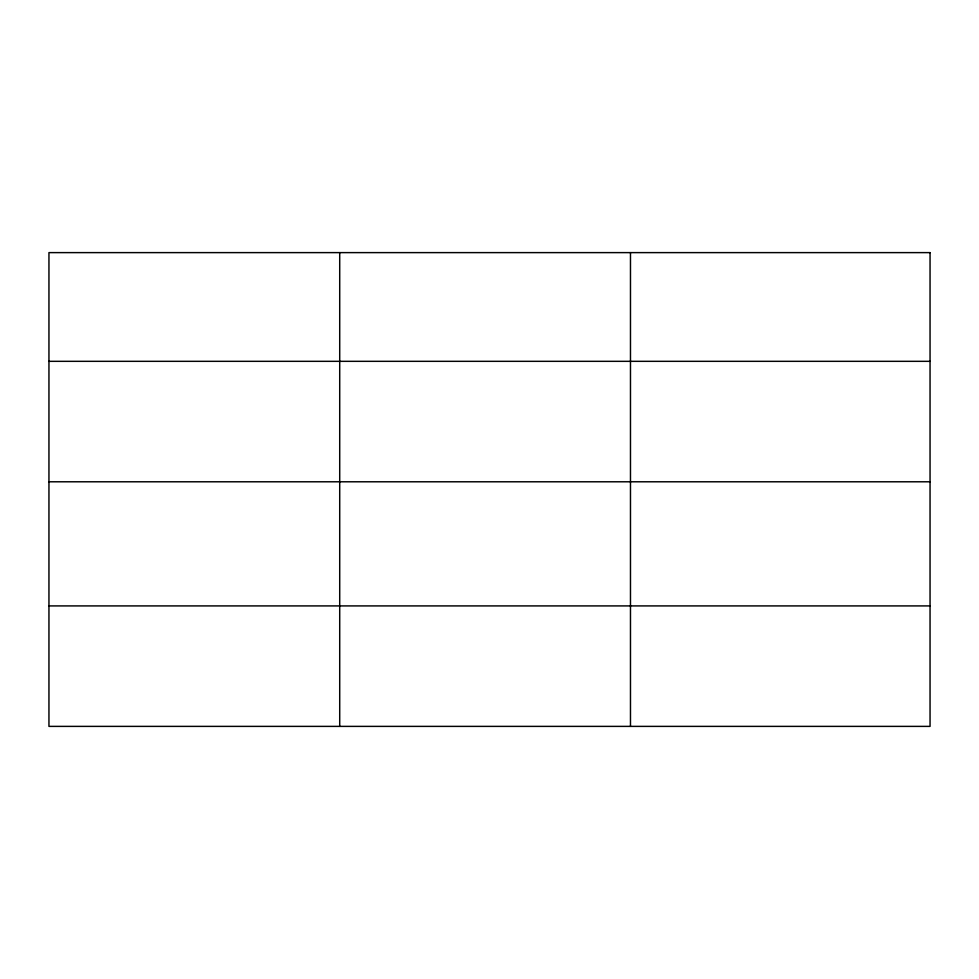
<?xml version="1.0" encoding="UTF-8"?>
<svg xmlns="http://www.w3.org/2000/svg" width="979" height="979" viewBox="0 0 979 979"><rect width="100%" height="100%" fill="white"/><g stroke="black" fill="none" stroke-linecap="round" stroke-linejoin="round"><path stroke-width="1.47" d="M48.95 361.324L930.05 361.324M48.95 481.79L930.05 481.79M48.95 605.915L930.05 605.915M630.476 252.619L630.476 726.381M339.713 252.619L339.713 726.381M930.05 252.619L48.95 252.619L48.95 726.381L930.05 726.381L930.05 252.619"/></g></svg>
